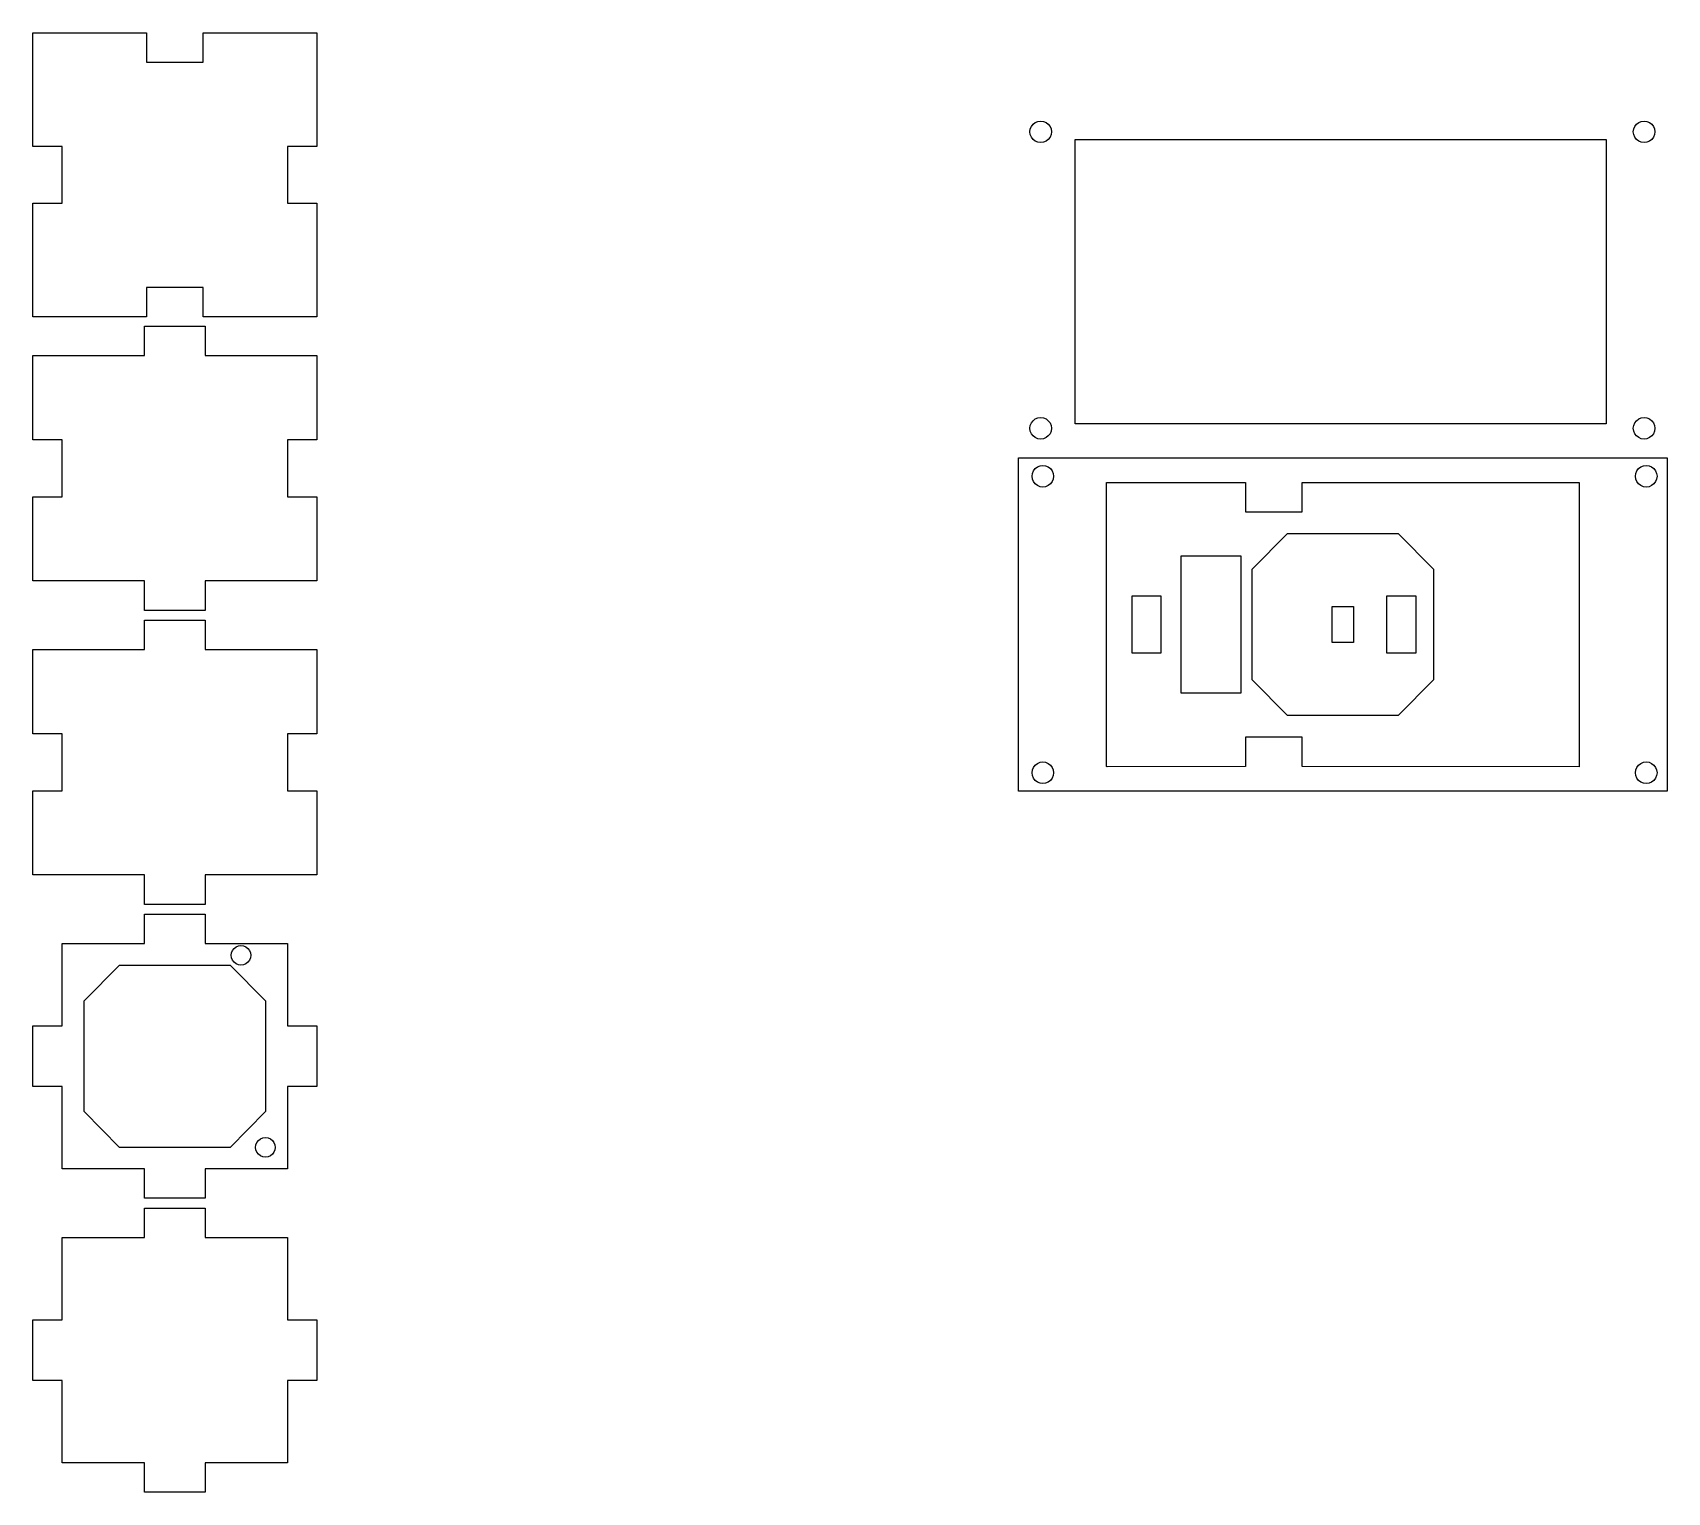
# Model space of a CAD drawing. Extents: x 6 to 479, y 167 to 589.
import ezdxf

# ---------------------------------------------------------------- set-up
doc = ezdxf.new("R2010")
doc.units = 0
doc.layers.add('Layer_1', color=7, linetype='CONTINUOUS')

msp = doc.modelspace()

# ---------------------------------------------------------------- linework, layer by layer
at = {"layer": 'Layer_1', "color": 7}
for points in [[(88.441359, 589.064267), (88.441359, 556.182377), (79.937422, 556.182377), (79.937422, 539.741432), (88.441359, 539.741432), (88.441359, 506.859554), (55.559469, 506.859554), (55.559469, 515.363491), (39.118524, 515.363491), (39.118524, 506.859554), (6.236643, 506.859554), (6.236643, 539.741432), (14.740579, 539.741432), (14.740579, 556.182377), (6.236643, 556.182377), (6.236643, 589.064267), (39.118524, 589.064267), (39.118524, 580.56033), (55.559469, 580.56033), (55.559469, 589.064267)], [(300.893753, 560.391431)], [(307.728412, 558.190361), (461.371882, 558.190361), (461.371882, 475.882166), (307.728412, 475.882166)], [(475.418033, 560.391431)], [(88.441359, 495.660152), (88.441359, 471.2822), (79.937422, 471.2822), (79.937422, 454.841255), (88.441359, 454.841255), (88.441359, 430.463302), (56.126398, 430.463302), (56.126398, 421.959365), (38.551595, 421.959365), (38.551595, 430.463302), (6.236643, 430.463302), (6.236643, 454.841255), (14.740579, 454.841255), (14.740579, 471.2822), (6.236643, 471.2822), (6.236643, 495.660152), (38.551595, 495.660152), (38.551595, 504.164089), (56.126398, 504.164089), (56.126398, 495.660152)], [(300.893753, 474.627026)], [(475.418033, 474.627026)], [(479.018438, 466.109764), (479.018438, 369.632539), (291.343088, 369.632539), (291.343088, 466.109764), (291.343088, 466.109764)], [(301.524368, 460.753357)], [(316.96572, 376.704694), (316.86228, 376.763794), (316.86228, 397.109389), (316.86228, 458.973454), (357.012105, 458.973454), (357.012105, 458.973454), (357.012105, 450.469519), (373.45305, 450.469519), (373.45305, 458.973454), (453.499238, 458.973454), (453.499238, 458.973454), (453.499238, 376.665259), (373.45305, 376.768759), (373.45305, 385.272701), (357.012105, 385.272701), (357.012105, 376.768759)], [(476.048648, 460.753357)], [(355.68318, 437.717846), (355.68318, 398.024374), (338.439832, 398.024374), (338.439832, 437.717846)], [(324.130207, 426.091571), (324.130207, 409.650626), (332.634142, 409.650626), (332.634142, 426.091571)], [(406.33494, 409.650626), (406.33494, 426.091571), (397.831005, 426.091571), (397.831005, 409.650626)], [(388.298873, 423.115245), (388.298873, 412.627058), (382.062653, 412.627058), (382.062653, 423.115245)], [(88.441359, 410.620782), (88.441359, 386.242829), (79.937422, 386.242829), (79.937422, 369.801884), (88.441359, 369.801884), (88.441359, 345.423932), (56.126398, 345.423932), (56.126398, 336.919994), (38.551595, 336.919994), (38.551595, 345.423932), (6.236643, 345.423932), (6.236643, 369.801884), (14.740579, 369.801884), (14.740579, 386.242829), (6.236643, 386.242829), (6.236643, 410.620782), (38.551595, 410.620782), (38.551595, 419.124719), (56.126398, 419.124719), (56.126398, 410.620782)], [(301.524368, 374.988952)], [(476.048648, 374.988952)], [(79.937422, 325.581412), (79.937422, 301.770389), (88.441359, 301.770389), (88.441359, 284.195585), (79.937422, 284.195585), (79.937422, 260.384561), (56.126398, 260.384561), (56.126398, 251.880625), (38.551595, 251.880625), (38.551595, 260.384561), (14.740579, 260.384561), (14.740579, 284.195585), (6.236643, 284.195585), (6.236643, 301.770389), (14.740579, 301.770389), (14.740579, 325.581412), (38.551595, 325.581412), (38.551595, 334.085349), (56.126398, 334.085349), (56.126398, 325.581412)], [(79.937422, 240.542042), (79.937422, 216.731018), (88.441359, 216.731018), (88.441359, 199.156215), (79.937422, 199.156215), (79.937422, 175.345192), (56.126398, 175.345192), (56.126398, 166.841255), (38.551595, 166.841255), (38.551595, 175.345192), (14.740579, 175.345192), (14.740579, 199.156215), (6.236643, 199.156215), (6.236643, 216.731018), (14.740579, 216.731018), (14.740579, 240.542042), (38.551595, 240.542042), (38.551595, 249.045979), (56.126398, 249.045979), (56.126398, 240.542042)]]:
    msp.add_lwpolyline(points, close=True, dxfattribs=at)
at = {"layer": 'Layer_1', "color": 5}
for points in [[(401.19648, 444.233355), (411.401235, 433.886865), (411.401235, 401.85537), (401.19648, 391.508948), (369.164985, 391.508948), (358.96029, 401.85537), (358.96029, 433.886865), (369.164985, 444.233355)], [(355.68318, 437.717846), (355.68318, 398.024374), (338.439832, 398.024374), (338.439832, 437.717846)], [(63.354725, 319.345197), (73.559477, 308.998712), (73.559477, 276.967216), (63.354725, 266.620788), (31.323229, 266.620788), (21.118532, 276.967216), (21.118532, 308.998712), (31.323229, 319.345197)], [(66.472835, 319.345141)], [(73.559449, 263.786057)]]:
    msp.add_lwpolyline(points, close=True, dxfattribs=at)
at = {"layer": 'Layer_1', "color": 7}
for points in [[(294.657532, 560.391431), (294.657532, 561.505425), (295.251841, 562.534797), (296.216587, 563.091794)], [(296.216587, 563.091794), (297.181334, 563.648791), (298.369951, 563.648791), (299.334698, 563.091794)], [(299.334698, 563.091794), (300.299444, 562.534797), (300.893753, 561.505425), (300.893753, 560.391431)], [(469.181812, 560.391431), (469.181812, 561.505425), (469.776121, 562.534797), (470.740867, 563.091794)], [(470.740867, 563.091794), (471.705614, 563.648791), (472.894231, 563.648791), (473.858978, 563.091794)], [(473.858978, 563.091794), (474.823724, 562.534797), (475.418033, 561.505425), (475.418033, 560.391431)], [(296.216587, 557.691069), (295.251841, 558.248066), (294.657532, 559.277438), (294.657532, 560.391431)], [(300.893753, 560.391431), (300.893753, 559.277438), (300.299444, 558.248066), (299.334698, 557.691069)], [(470.740867, 557.691069), (469.776121, 558.248066), (469.181812, 559.277438), (469.181812, 560.391431)], [(475.418033, 560.391431), (475.418033, 559.277438), (474.823724, 558.248066), (473.858978, 557.691069)], [(299.334698, 557.691069), (298.369951, 557.134072), (297.181334, 557.134072), (296.216587, 557.691069)], [(473.858978, 557.691069), (472.894231, 557.134072), (471.705614, 557.134072), (470.740867, 557.691069)], [(296.216587, 477.327389), (297.181334, 477.884386), (298.369951, 477.884386), (299.334698, 477.327389)], [(470.740867, 477.327389), (471.705614, 477.884386), (472.894231, 477.884386), (473.858978, 477.327389)], [(294.657532, 474.627026), (294.657532, 475.74102), (295.251841, 476.770392), (296.216587, 477.327389)], [(296.216587, 471.926664), (295.251841, 472.483661), (294.657532, 473.513033), (294.657532, 474.627026)], [(299.334698, 477.327389), (300.299444, 476.770392), (300.893753, 475.74102), (300.893753, 474.627026)], [(300.893753, 474.627026), (300.893753, 473.513033), (300.299444, 472.483661), (299.334698, 471.926664)], [(469.181812, 474.627026), (469.181812, 475.74102), (469.776121, 476.770392), (470.740867, 477.327389)], [(470.740867, 471.926664), (469.776121, 472.483661), (469.181812, 473.513033), (469.181812, 474.627026)], [(473.858978, 477.327389), (474.823724, 476.770392), (475.418033, 475.74102), (475.418033, 474.627026)], [(475.418033, 474.627026), (475.418033, 473.513033), (474.823724, 472.483661), (473.858978, 471.926664)], [(299.334698, 471.926664), (298.369951, 471.369667), (297.181334, 471.369667), (296.216587, 471.926664)], [(473.858978, 471.926664), (472.894231, 471.369667), (471.705614, 471.369667), (470.740867, 471.926664)], [(295.288147, 460.753357), (295.288147, 461.86735), (295.882456, 462.896723), (296.847202, 463.453719)], [(296.847202, 463.453719), (297.811949, 464.010716), (299.000566, 464.010716), (299.965313, 463.453719)], [(299.965313, 463.453719), (300.930059, 462.896723), (301.524368, 461.86735), (301.524368, 460.753357)], [(469.812427, 460.753357), (469.812427, 461.86735), (470.406736, 462.896723), (471.371482, 463.453719)], [(471.371482, 463.453719), (472.336229, 464.010716), (473.524846, 464.010716), (474.489593, 463.453719)], [(474.489593, 463.453719), (475.454339, 462.896723), (476.048648, 461.86735), (476.048648, 460.753357)], [(296.847202, 458.052994), (295.882456, 458.609991), (295.288147, 459.639363), (295.288147, 460.753357)], [(301.524368, 460.753357), (301.524368, 459.639363), (300.930059, 458.609991), (299.965313, 458.052994)], [(471.371482, 458.052994), (470.406736, 458.609991), (469.812427, 459.639363), (469.812427, 460.753357)], [(476.048648, 460.753357), (476.048648, 459.639363), (475.454339, 458.609991), (474.489593, 458.052994)], [(299.965313, 458.052994), (299.000566, 457.495998), (297.811949, 457.495998), (296.847202, 458.052994)], [(474.489593, 458.052994), (473.524846, 457.495998), (472.336229, 457.495998), (471.371482, 458.052994)], [(296.847202, 377.689314), (297.811949, 378.246311), (299.000566, 378.246311), (299.965313, 377.689314)], [(471.371482, 377.689314), (472.336229, 378.246311), (473.524846, 378.246311), (474.489593, 377.689314)], [(295.288147, 374.988952), (295.288147, 376.102945), (295.882456, 377.132318), (296.847202, 377.689314)], [(296.847202, 372.288589), (295.882456, 372.845586), (295.288147, 373.874958), (295.288147, 374.988952)], [(299.965313, 377.689314), (300.930059, 377.132318), (301.524368, 376.102945), (301.524368, 374.988952)], [(301.524368, 374.988952), (301.524368, 373.874958), (300.930059, 372.845586), (299.965313, 372.288589)], [(469.812427, 374.988952), (469.812427, 376.102945), (470.406736, 377.132318), (471.371482, 377.689314)], [(471.371482, 372.288589), (470.406736, 372.845586), (469.812427, 373.874958), (469.812427, 374.988952)], [(474.489593, 377.689314), (475.454339, 377.132318), (476.048648, 376.102945), (476.048648, 374.988952)], [(476.048648, 374.988952), (476.048648, 373.874958), (475.454339, 372.845586), (474.489593, 372.288589)], [(299.965313, 372.288589), (299.000566, 371.731593), (297.811949, 371.731593), (296.847202, 372.288589)], [(474.489593, 372.288589), (473.524846, 371.731593), (472.336229, 371.731593), (471.371482, 372.288589)]]:
    msp.add_open_spline(points, degree=3, dxfattribs=at)
at = {"layer": 'Layer_1', "color": 5}
for points in [[(64.017961, 320.762463), (63.5116, 321.639506), (63.5116, 322.720067), (64.017961, 323.597109)], [(64.017961, 323.597109), (64.52432, 324.474152), (65.460113, 325.014432), (66.472835, 325.014432)], [(66.472835, 325.014432), (67.485557, 325.014432), (68.42135, 324.474152), (68.927709, 323.597109)], [(68.927709, 323.597109), (69.43407, 322.720067), (69.43407, 321.639506), (68.927709, 320.762463)], [(66.472835, 319.345141), (65.460113, 319.345141), (64.52432, 319.885421), (64.017961, 320.762463)], [(68.927709, 320.762463), (68.42135, 319.885421), (67.485557, 319.345141), (66.472835, 319.345141)], [(71.104575, 265.20338), (70.598214, 266.080422), (70.598214, 267.160983), (71.104575, 268.038026)], [(71.104575, 268.038026), (71.610934, 268.915068), (72.546727, 269.455349), (73.559449, 269.455349)], [(73.559449, 263.786057), (72.546727, 263.786057), (71.610934, 264.326338), (71.104575, 265.20338)], [(73.559449, 269.455349), (74.572171, 269.455349), (75.507964, 268.915068), (76.014323, 268.038026)], [(76.014323, 265.20338), (75.507964, 264.326338), (74.572171, 263.786057), (73.559449, 263.786057)], [(76.014323, 268.038026), (76.520684, 267.160983), (76.520684, 266.080422), (76.014323, 265.20338)]]:
    msp.add_open_spline(points, degree=3, dxfattribs=at)

doc.saveas('drawing.dxf')
